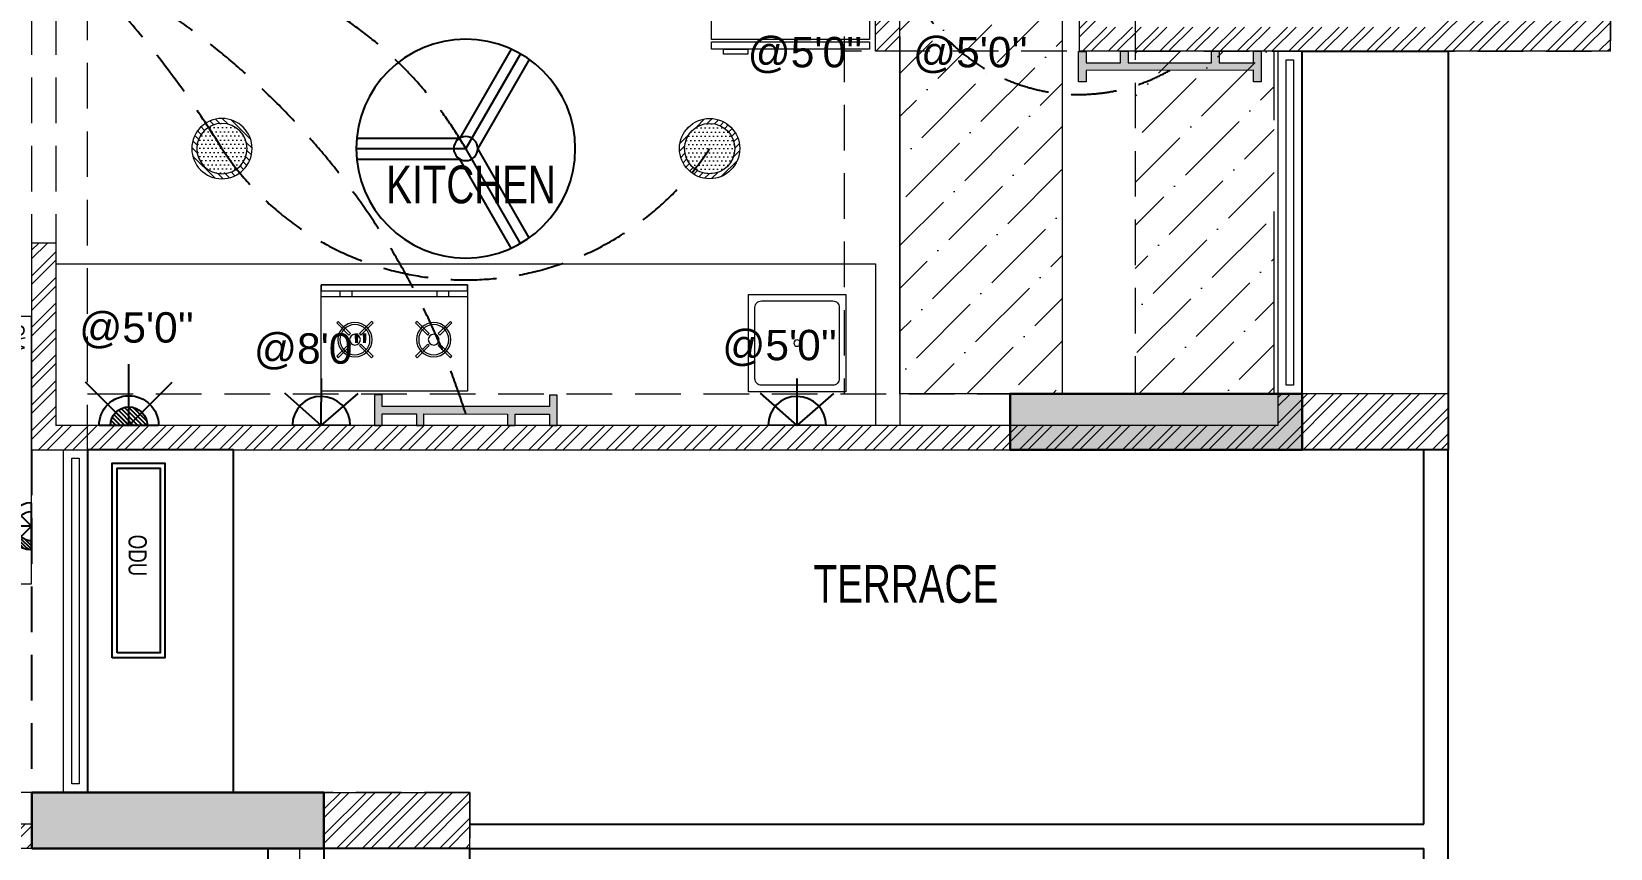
# Model space of a CAD drawing. Header units: inches. Extents: x 822859 to 1009930, y 496782 to 576896.
# Drawn here: x 841148 to 847636, y 525141 to 528500 of the extents above; entities that cross this region are included whole.
import ezdxf
from ezdxf.enums import TextEntityAlignment as Align

# ---------------------------------------------------------------- set-up
doc = ezdxf.new("R2010")
doc.units = ezdxf.units.IN
doc.header["$LTSCALE"] = 750
doc.header["$MEASUREMENT"] = 0
doc.linetypes.add('HIDDEN', pattern=[0.375, 0.25, -0.125])
doc.linetypes.add('HIDDEN2', pattern=[0.1875, 0.125, -0.0625])
for name, color, linetype, lineweight in [('1 x 15 W green led dl', 84, 'Continuous', 5), ('COLUMN', 5, 'Continuous', 13), ('DOOR-MSA', 8, 'Continuous', 13), ('DOTTED LINE-MSA', 8, 'HIDDEN2', 13), ('ELE-03-MSA', 145, 'Continuous', 18), ('ELE-04-MSA', 139, 'Continuous', 15), ('FURNITURE-MSA', 251, 'Continuous', 5), ('HVAC-HW UNIT', 1, 'Continuous', 13), ('PE-02 1x40w wall tube light point', 76, 'Continuous', 5), ('S_B4_115X575', 210, 'HIDDEN', 20), ('S_B4_230x125', 3, 'HIDDEN', 20), ('S_B4_230x575', 10, 'HIDDEN', 20), ('S_B4_300x575', 30, 'HIDDEN', 20), ('S_B4_SUNK', 250, 'Continuous', 20), ('S_C_ABOVE HP TO TOP', 5, 'Continuous', 30), ('TEXT DETAIL-MSA', 8, 'Continuous', 13), ('TEXT ROOM NAME-MSA', 8, 'Continuous', 13), ('WALL HATCH-MSA', 251, 'Continuous', 9), ('WALL-MSA', 11, 'Continuous', 18), ('WINDOW-MSA', 8, 'Continuous', 13)]:
    doc.layers.add(name, color=color, linetype=linetype, lineweight=lineweight)
for name, color, linetype in [('CS SHEET', 7, 'Continuous'), ('E-49 5A plug point', 150, 'Continuous'), ('E-50 15A plug point', 1, 'Continuous'), ('E-51 15 A AC PLUG POINT', 6, 'Continuous'), ('E-electrical text', 202, 'Continuous'), ('ELE-02-MSA', 8, 'Continuous'), ('ELE.fan', 30, 'Continuous'), ('PE-E-Electrical Control', 150, 'HIDDEN'), ('PROJ.', 7, 'Continuous'), ('R.C.C HATCH-MSA', 250, 'Continuous')]:
    doc.layers.add(name, color=color, linetype=linetype)
doc.styles.add('125pt1.6', font='simplex.shx', dxfattribs={"width": 0.6, "height": 200})
doc.styles.add('Arial Narrow', font='swisscl.ttf', dxfattribs={"height": 150})
doc.styles.add('MtXpl_Swis721_LtCn_B', font='swisscl.ttf')
doc.styles.add('NARROW', font='ARIALN.TTF', dxfattribs={"height": 2.25})
doc.styles.get("Standard").update_dxf_attribs({"font": 'arial.ttf'})
doc.dimstyles.new('DIM_50', dxfattribs={"dimtxt": 200, "dimasz": 100, "dimexe": 25, "dimexo": 5, "dimgap": 25, "dimtad": 1, "dimdec": 0, "dimzin": 0, "dimdsep": 46, "dimtxsty": '125pt1.6', "dimblk": 'ARCHTICK', "dimcen": 0.09, "dimclrd": 8, "dimclre": 8, "dimclrt": 7, "dimaunit": 1, "dimadec": 4, "dimazin": 0, "dimtfac": 1, "dimtdec": 0, "dimtmove": 2, "dimatfit": 1, "dimfxl": 150, "dimfxlon": 1, "dimtolj": 1, "dimtzin": 0, "dimarcsym": 1})
pattern_1 = [(45, (-830625.795, -554021.86), (-53.0330086, 53.0330086), []), (45, (-830590.44, -554021.86), (-53.0330086, 53.0330086), [])]
pattern_2 = [(45, (-142690.51, 158401.09), (66.29126, 243.067956), [312.5, -62.5, 0, -62.5])]

# ---------------------------------------------------------------- blocks, each defined once
blk = doc.blocks.new('BLOCK-G & H TYPICAL COLOUMN')
at = {"layer": 'R.C.C HATCH-MSA'}
h = blk.add_hatch(color=256, dxfattribs=at)
h.dxf.hatch_style = 1
h.paths.add_polyline_path([(172697.62, -104207.75), (172688.57, -104207.75), (172688.57, -104255), (172697.62, -104255)])
h.paths.add_polyline_path([(172327.12, -104207.75), (172336.18, -104207.75), (172336.18, -104255), (172327.12, -104255)])
h.paths.add_polyline_path([(172819.88, -104207.75), (172819.88, -104216.81), (172867.12, -104216.81), (172867.12, -104207.75)])
h.paths.add_polyline_path([(172204.87, -104207.75), (172204.87, -104216.81), (172157.62, -104216.81), (172157.62, -104207.75)])
h.paths.add_polyline_path([(172561.18, -104240.06), (172552.12, -104240.06), (172552.12, -104287.31), (172561.18, -104287.31)])
h.paths.add_polyline_path([(172463.57, -104240.06), (172472.62, -104240.06), (172472.62, -104287.31), (172463.57, -104287.31)])
h.paths.add_polyline_path([(172177.87, -104422.2), (172177.87, -104431.25), (172130.62, -104431.25), (172130.62, -104422.2)])
h.paths.add_polyline_path([(172894.12, -104422.2), (172894.12, -104431.25), (172846.88, -104431.25), (172846.88, -104422.2)])
h.paths.add_polyline_path([(172336.12, -104486.75), (172336.12, -104495.81), (172288.87, -104495.81), (172288.87, -104486.75)])
h.paths.add_polyline_path([(172202.62, -104543.75), (172202.62, -104552.81), (172155.37, -104552.81), (172155.37, -104543.75)])
h.paths.add_polyline_path([(172822.13, -104543.75), (172822.13, -104552.81), (172869.37, -104552.81), (172869.37, -104543.75)])
h.paths.add_polyline_path([(172516.9, -104495.81), (172507.85, -104495.81), (172507.85, -104448.56), (172516.9, -104448.56)])
h.paths.add_polyline_path([(172697.62, -104104.25), (172688.57, -104104.25), (172688.57, -104057.01), (172697.62, -104057.01)])
h.paths.add_polyline_path([(172327.12, -104104.25), (172336.18, -104104.25), (172336.18, -104057.01), (172327.12, -104057.01)])
h.paths.add_polyline_path([(172819.88, -104104.25), (172819.88, -104095.2), (172867.12, -104095.2), (172867.12, -104104.25)])
h.paths.add_polyline_path([(172204.87, -104104.25), (172204.87, -104095.2), (172157.62, -104095.2), (172157.62, -104104.25)])
h.paths.add_polyline_path([(172561.18, -104071.94), (172552.12, -104071.94), (172552.12, -104024.7), (172561.18, -104024.7)])
h.paths.add_polyline_path([(172463.57, -104071.94), (172472.62, -104071.94), (172472.62, -104024.7), (172463.57, -104024.7)])
h.paths.add_polyline_path([(172177.87, -103889.81), (172177.87, -103880.75), (172130.62, -103880.75), (172130.62, -103889.81)])
h.paths.add_polyline_path([(172894.12, -103889.81), (172894.12, -103880.75), (172846.88, -103880.75), (172846.88, -103889.81)])
h.paths.add_polyline_path([(172336.12, -103825.25), (172336.12, -103816.2), (172288.87, -103816.2), (172288.87, -103825.25)])
h.paths.add_polyline_path([(172202.62, -103768.25), (172202.62, -103759.2), (172155.37, -103759.2), (172155.37, -103768.25)])
h.paths.add_polyline_path([(172822.13, -103768.25), (172822.13, -103759.2), (172869.37, -103759.2), (172869.37, -103768.25)])
h.paths.add_polyline_path([(172516.9, -103816.2), (172507.85, -103816.2), (172507.85, -103863.44), (172516.9, -103863.44)])
h.paths.add_polyline_path([(172548.37, -103699.31), (172548.37, -103690.25), (172595.62, -103690.25), (172595.62, -103699.31)])
h.paths.add_polyline_path([(172476.37, -103699.31), (172476.37, -103690.25), (172429.13, -103690.25), (172429.13, -103699.31)])
h.paths.add_polyline_path([(172726.82, -103612.31), (172726.82, -103603.25), (172774.06, -103603.25), (172774.06, -103612.31)])
h.paths.add_polyline_path([(172297.93, -103612.31), (172297.93, -103603.25), (172250.69, -103603.25), (172250.69, -103612.31)])
h.paths.add_polyline_path([(172920.37, -103523.81), (172920.37, -103514.75), (172857.56, -103514.75), (172857.56, -103523.81)])
h.paths.add_polyline_path([(172104.37, -103523.81), (172104.37, -103514.75), (172167.19, -103514.75), (172167.19, -103523.81)])
h.paths.add_polyline_path([(172476.37, -103492.94), (172467.32, -103492.94), (172467.32, -103445.7), (172476.37, -103445.7)])
h.paths.add_polyline_path([(172548.37, -103492.94), (172557.43, -103492.94), (172557.43, -103445.7), (172548.37, -103445.7)])
h.paths.add_polyline_path([(172663.43, -103454.75), (172759.5, -103454.75), (172759.5, -103349.7), (172663.43, -103349.7), (172663.43, -103358.75), (172750.44, -103358.75), (172750.44, -103445.7), (172663.43, -103445.7)])
h.paths.add_polyline_path([(172361.32, -103454.75), (172265.25, -103454.75), (172265.25, -103349.7), (172361.32, -103349.7), (172361.32, -103358.75), (172274.31, -103358.75), (172274.31, -103445.7), (172361.32, -103445.7)])
h.paths.add_polyline_path([(172428.37, -103358.75), (172419.32, -103358.75), (172419.32, -103311.51), (172428.37, -103311.51)])
h.paths.add_polyline_path([(172428.37, -103132.74), (172419.32, -103132.74), (172419.32, -103179.99), (172428.37, -103179.99)])
h.paths.add_polyline_path([(172151.62, -103286.75), (172151.62, -103277.7), (172104.37, -103277.7), (172104.37, -103286.75)])
h.paths.add_polyline_path([(172245.43, -103162.74), (172245.43, -103153.68), (172198.19, -103153.68), (172198.19, -103162.74)])
h.paths.add_polyline_path([(172428.37, -103021.25), (172419.32, -103021.25), (172419.32, -103068.5), (172428.37, -103068.5)])
h.paths.add_polyline_path([(172245.43, -102997.25), (172236.37, -102997.25), (172236.37, -103044.5), (172245.43, -103044.5)])
h.paths.add_polyline_path([(172104.37, -102997.25), (172104.37, -103006.31), (172151.62, -103006.31), (172151.62, -102997.25)])
h.paths.add_polyline_path([(172596.37, -103358.75), (172605.43, -103358.75), (172605.43, -103311.51), (172596.37, -103311.51)])
h.paths.add_polyline_path([(172596.37, -103132.74), (172605.43, -103132.74), (172605.43, -103179.99), (172596.37, -103179.99)])
h.paths.add_polyline_path([(172873.13, -103286.75), (172873.13, -103277.7), (172920.37, -103277.7), (172920.37, -103286.75)])
h.paths.add_polyline_path([(172779.32, -103162.74), (172779.32, -103153.68), (172826.56, -103153.68), (172826.56, -103162.74)])
h.paths.add_polyline_path([(172596.37, -103021.25), (172605.43, -103021.25), (172605.43, -103068.5), (172596.37, -103068.5)])
h.paths.add_polyline_path([(172779.32, -102997.25), (172788.37, -102997.25), (172788.37, -103044.5), (172779.32, -103044.5)])
h.paths.add_polyline_path([(172920.37, -102997.25), (172920.37, -103006.31), (172873.13, -103006.31), (172873.13, -102997.25)])
h.paths.add_polyline_path([(172548.37, -104612.7), (172548.37, -104621.75), (172595.62, -104621.75), (172595.62, -104612.7)])
h.paths.add_polyline_path([(172476.37, -104612.7), (172476.37, -104621.75), (172429.13, -104621.75), (172429.13, -104612.7)])
h.paths.add_polyline_path([(172297.93, -104699.7), (172297.93, -104708.75), (172250.69, -104708.75), (172250.69, -104699.7)])
h.paths.add_polyline_path([(172104.37, -104788.2), (172104.37, -104797.25), (172167.19, -104797.25), (172167.19, -104788.2)])
h.paths.add_polyline_path([(172726.82, -104699.7), (172726.82, -104708.75), (172774.06, -104708.75), (172774.06, -104699.7)])
h.paths.add_polyline_path([(172920.37, -104788.2), (172920.37, -104797.25), (172857.56, -104797.25), (172857.56, -104788.2)])
h.paths.add_polyline_path([(172476.37, -104819.06), (172467.32, -104819.06), (172467.32, -104866.31), (172476.37, -104866.31)])
h.paths.add_polyline_path([(172548.37, -104819.06), (172557.43, -104819.06), (172557.43, -104866.31), (172548.37, -104866.31)])
h.paths.add_polyline_path([(172663.43, -104857.25), (172759.5, -104857.25), (172759.5, -104962.31), (172663.43, -104962.31), (172663.43, -104953.25), (172750.44, -104953.25), (172750.44, -104866.31), (172663.43, -104866.31)])
h.paths.add_polyline_path([(172361.32, -104857.25), (172265.25, -104857.25), (172265.25, -104962.31), (172361.32, -104962.31), (172361.32, -104953.25), (172274.31, -104953.25), (172274.31, -104866.31), (172361.32, -104866.31)])
h.paths.add_polyline_path([(172428.37, -104953.25), (172419.32, -104953.25), (172419.32, -105000.5), (172428.37, -105000.5)])
h.paths.add_polyline_path([(172428.37, -105178.31), (172419.32, -105178.31), (172419.32, -105131.06), (172428.37, -105131.06)])
h.paths.add_polyline_path([(172151.62, -105025.25), (172151.62, -105034.31), (172104.37, -105034.31), (172104.37, -105025.25)])
h.paths.add_polyline_path([(172245.43, -105072.5), (172236.37, -105072.5), (172236.37, -105025.25), (172245.43, -105025.25)])
h.paths.add_polyline_path([(172428.37, -105290.75), (172419.32, -105290.75), (172419.32, -105243.51), (172428.37, -105243.51)])
h.paths.add_polyline_path([(172245.43, -105314.75), (172236.37, -105314.75), (172236.37, -105267.51), (172245.43, -105267.51)])
h.paths.add_polyline_path([(172104.37, -105277.35), (172113.43, -105277.35), (172113.43, -105314.75), (172104.37, -105314.75)])
h.paths.add_polyline_path([(172596.37, -104953.25), (172605.43, -104953.25), (172605.43, -105000.5), (172596.37, -105000.5)])
h.paths.add_polyline_path([(172596.37, -105178.31), (172605.43, -105178.31), (172605.43, -105131.06), (172596.37, -105131.06)])
h.paths.add_polyline_path([(172873.13, -105025.25), (172873.13, -105034.31), (172920.37, -105034.31), (172920.37, -105025.25)])
h.paths.add_polyline_path([(172788.37, -105025.25), (172779.32, -105025.25), (172779.32, -105072.5), (172788.37, -105072.5)])
h.paths.add_polyline_path([(172596.37, -105290.75), (172605.43, -105290.75), (172605.43, -105243.51), (172596.37, -105243.51)])
h.paths.add_polyline_path([(172779.32, -105314.75), (172788.37, -105314.75), (172788.37, -105267.51), (172779.32, -105267.51)])
h.paths.add_polyline_path([(172911.32, -105314.75), (172920.37, -105314.75), (172920.37, -105277.35), (172911.32, -105277.35)])
h.paths.add_polyline_path([(172688.63, -104486.75), (172688.63, -104495.81), (172735.87, -104495.81), (172735.87, -104486.75)])
h.paths.add_polyline_path([(172688.63, -103825.25), (172688.63, -103816.2), (172735.87, -103816.2), (172735.87, -103825.25)])
at = {"layer": 'COLUMN'}
for points in [[(172894.12, -104422.2), (172894.12, -104431.25), (172846.88, -104431.25), (172846.88, -104422.2)], [(172688.63, -104486.75), (172688.63, -104495.81), (172735.87, -104495.81), (172735.87, -104486.75)]]:
    blk.add_lwpolyline(points, close=True, dxfattribs=at)
blk = doc.blocks.new('A$Cbea8c011')
at = {"layer": 'ELE-02-MSA', "elevation": 0}
for points in [[(400, -108.3), (-400, -108.3), (-400, 108.3), (400, 108.3)], [(380, -88.3), (-380, -88.3), (-380, 88.3), (380, 88.3)]]:
    blk.add_lwpolyline(points, close=True, dxfattribs=at)
at = {"layer": 'TEXT DETAIL-MSA', "style": 'Arial Narrow'}
blk.add_text('ODU', height=75, dxfattribs=at).set_placement((-106.4, -41.5, 0))
blk = doc.blocks.new('G$CA9DB4A96')
at = {"layer": 'FURNITURE-MSA'}
for points in [[(550, 0), (550, 650), (0, 650), (0, 0)], [(560, 0), (590, 0), (590, 650), (560, 650)], [(590, 500), (610, 500), (610, 600), (590, 600)]]:
    blk.add_lwpolyline(points, close=True, dxfattribs=at)
blk = doc.blocks.new('STUV')
at = {"layer": 'FURNITURE-MSA'}
for p, q in [((168.7, 0, 0), (168.7, -600, 0)), ((-81.5, -69.6), (-75.3, -63.3)), ((-75.3, -63.3), (-25.2, -113.4)), ((11.8, -113.4), (61.9, -63.3)), ((61.9, -63.3), (68.2, -69.6)), ((-31.4, -119.7), (-81.5, -69.6)), ((-25.2, -113.4), (-31.4, -119.7)), ((18.1, -119.7), (11.8, -113.4)), ((68.2, -69.6), (18.1, -119.7)), ((168.7, -75.9, 0), (193.7, -75.9, 0)), ((193.7, -125.7, 0), (168.7, -125.7, 0)), ((-81.5, -206.8), (-31.4, -156.7)), ((-25.2, -162.9), (-75.3, -213)), ((-31.4, -156.7), (-25.2, -162.9)), ((11.8, -162.9), (18.1, -156.7)), ((61.9, -213), (11.8, -162.9)), ((18.1, -156.7), (68.2, -206.8)), ((-75.3, -213), (-81.5, -206.8)), ((68.2, -206.8), (61.9, -213)), ((-81.5, -393.2), (-75.3, -387)), ((-75.3, -387), (-25.2, -437.1)), ((11.8, -437.1), (61.9, -387)), ((61.9, -387), (68.2, -393.2)), ((-31.4, -443.3), (-81.5, -393.2)), ((-25.2, -437.1), (-31.4, -443.3)), ((18.1, -443.3), (11.8, -437.1)), ((68.2, -393.2), (18.1, -443.3)), ((-81.5, -530.4), (-31.4, -480.3)), ((-25.2, -486.6), (-75.3, -536.7)), ((-31.4, -480.3), (-25.2, -486.6)), ((11.8, -486.6), (18.1, -480.3)), ((61.9, -536.7), (11.8, -486.6)), ((18.1, -480.3), (68.2, -530.4)), ((193.7, -474.3, 0), (168.7, -474.3, 0)), ((-75.3, -536.7), (-81.5, -530.4)), ((68.2, -530.4), (61.9, -536.7)), ((193.7, -524.1, 0), (168.7, -524.1, 0))]:
    blk.add_line(p, q, dxfattribs=at)
for points in [[(-218.6, -600), (218.6, -600), (218.6, 0), (-218.6, 0)], [(218.6, -600), (193.7, -600), (193.7, 0), (218.6, 0)]]:
    blk.add_lwpolyline(points, close=True, dxfattribs=at)
for centre, radius in [((-6.7, -138.2), 70.6), ((-6.7, -138.2), 61.8), ((-6.7, -138.2), 22.1), ((-6.7, -461.8), 70.6), ((-6.7, -461.8), 61.8), ((-6.7, -461.8), 22.1)]:
    blk.add_circle(centre, radius, dxfattribs=at)
blk = doc.blocks.new('G$C1887B0AA')
at = {"layer": 'FURNITURE-MSA'}
blk.add_lwpolyline([(0, 0), (300, 0), (300, 300), (0, 300)], close=True, dxfattribs=at)
blk.add_lwpolyline([(40, 20), (260, 20, 0.414214), (280, 40), (280, 260, 0.414214), (260, 280), (40, 280, 0.414214), (20, 260), (20, 40, 0.414214)], format="xyb", close=True, dxfattribs=at)
blk.add_circle((150, 150), 10, dxfattribs=at)
blk = doc.blocks.new('A$Caebde61c')
at = {"layer": 'FURNITURE-MSA'}
blk.add_line((14938.6, -35659.6), (18307.1, -35659.6), dxfattribs=at)
blk.add_lwpolyline([(18307.1, -35659.6), (18307.1, -36323.6)], dxfattribs=at)
at = {"layer": 'FURNITURE-MSA', "xscale": -1}
for name, p, rotation in [('G$CA9DB4A96', (18282.1, -34186.7), 89.99999999999993), ('STUV', (16629.2, -35964.3, 0), 270)]:
    blk.add_blockref(name, p, dxfattribs=dict(at, rotation=rotation))
at = {"layer": 'FURNITURE-MSA', "xscale": -1.333333333333333, "yscale": 1.333333333333333, "zscale": 1.333333333333333}
blk.add_blockref('G$C1887B0AA', (18184.1, -36185), dxfattribs=at)
blk = doc.blocks.new('DRHASHGSDG')
at = {"layer": 'WALL HATCH-MSA'}
h = blk.add_hatch(dxfattribs=at)
h.set_pattern_fill('ANSI32', color=256, scale=200)
h.set_pattern_definition(pattern_1)
h.paths.add_polyline_path([(10522.2, -25429.6), (10522.2, -24879.6), (14927.5, -24879.6), (14927.5, -25503.2), (16310.1, -25503.2), (16310.1, -24591), (16410.1, -24591), (16410.1, -25373.2), (17010.1, -25373.2), (17010.1, -25603.2), (14827.5, -25603.2), (14827.5, -24979.6), (14090.7, -24979.6), (14090.7, -25603.2), (13990.7, -25603.2), (13990.7, -24979.6), (10622.2, -24979.6), (10622.2, -25429.6)])
h = blk.add_hatch(dxfattribs=at)
h.set_pattern_fill('ANSI32', color=256, scale=200)
h.set_pattern_definition(pattern_1)
h.paths.add_polyline_path([(10522.2, -27241.5), (10522.2, -26391.5), (10622.2, -26391.5), (10622.2, -27141.5), (15643.3, -27141.5), (15643.3, -27011.5), (16343.3, -27011.5), (16343.3, -27241.5)])
h = blk.add_hatch(dxfattribs=at)
h.set_pattern_fill('ANSI32', color=256, scale=200)
h.set_pattern_definition(pattern_1)
h.paths.add_polyline_path([(11723.8, -28651.2), (11723.8, -28881.2), (12323.8, -28881.2), (12323.8, -28651.2), (11723.8, -28651.2)])
h = blk.add_hatch(dxfattribs=at)
h.set_pattern_fill('ANSI32', color=256, scale=200)
h.set_pattern_definition(pattern_1)
h.paths.add_polyline_path([(6961.3, -38291.9), (6961.3, -34841.9), (7966.2, -34841.9), (7966.2, -34091.9), (6961.3, -34091.9), (6961.3, -33991.9), (7966.2, -33991.9), (7966.2, -33480.2), (6961.3, -33480.2), (6961.3, -31850.2), (7875.7, -31850.2), (7875.7, -28881.2), (7211.9, -28881.2), (7211.9, -28781.2), (10523.8, -28781.2), (10523.8, -28881.2), (7975.7, -28881.2), (7975.7, -31980.2), (10593.8, -31980.2), (10593.8, -32080.2), (7061.3, -32080.2), (7061.3, -33380.2), (8066.2, -33380.2), (8066.2, -34841.9), (9209.2, -34841.9), (9209.2, -33480.2), (8716.2, -33480.2), (8716.2, -33380.2), (9209.2, -33380.2), (9209.2, -32830.2), (9309.2, -32830.2), (9309.2, -34941.9), (7061.3, -34941.9), (7061.3, -38191.9), (7191.3, -38191.9), (7191.3, -38291.9)])
at = {"layer": 'DOOR-MSA', "linetype": 'HIDDEN'}
for p, q in [((10522.2, -25429.6), (10522.2, -26391.5)), ((10622.2, -25429.6), (10622.2, -26391.5))]:
    blk.add_line(p, q, dxfattribs=at)
at = {"layer": 'DOTTED LINE-MSA'}
for p, q in [((11352.2, -28651.2), (11352.2, -27241.5)), ((12323.8, -28881.2), (12323.8, -30099))]:
    blk.add_line(p, q, dxfattribs=at)
at = {"layer": 'ELE-02-MSA', "linetype": 'HIDDEN'}
for p, q in [((10522.2, -27241.5), (10522.2, -28781.2)), ((11493.8, -30099), (11493.8, -28881.2))]:
    blk.add_line(p, q, dxfattribs=at)
at = {"layer": 'ELE-02-MSA'}
for p, q in [((16243.3, -28781.2), (16243.3, -27241.5)), ((16343.3, -31927.8), (16343.3, -27241.5)), ((12323.8, -28781.2), (16243.3, -28781.2)), ((12323.8, -28881.2), (16243.3, -28881.2)), ((16243.3, -31927.8), (16243.3, -28881.2))]:
    blk.add_line(p, q, dxfattribs=at)
at = {"layer": 'ELE-03-MSA'}
blk.add_line((14090.7, -25603.2), (14090.7, -27141.5), dxfattribs=at)
at = {"layer": 'ELE-04-MSA'}
blk.add_line((16343.3, -27011.5), (16343.3, -25603.2), dxfattribs=at)
at = {"layer": 'WALL-MSA'}
for p, q in [((13990.7, -25603.2), (13990.7, -24979.6)), ((14090.7, -25603.2), (14090.7, -24979.6)), ((14827.5, -24979.6), (14827.5, -25603.2)), ((17010.1, -25603.2), (17010.1, -25373.2)), ((14090.7, -25603.2), (13990.7, -25603.2)), ((17010.1, -25603.2), (14827.5, -25603.2)), ((10622.2, -26391.5), (10522.2, -26391.5)), ((10522.2, -26391.5), (10522.2, -27241.5)), ((10622.2, -26391.5), (10622.2, -27141.5)), ((16343.3, -27241.5), (16343.3, -27011.5)), ((10522.2, -27241.5), (16343.3, -27241.5)), ((11723.8, -28881.2), (11723.8, -28651.2)), ((11723.8, -28651.2), (12323.8, -28651.2)), ((12323.8, -28881.2), (12323.8, -28651.2)), ((10523.8, -28781.2), (7211.9, -28781.2)), ((10523.8, -28781.2), (10523.8, -28881.2)), ((10523.8, -28881.2), (7975.7, -28881.2)), ((11723.8, -28881.2), (12323.8, -28881.2))]:
    blk.add_line(p, q, dxfattribs=at)
blk.add_lwpolyline([(16343.3, -27011.5), (15643.3, -27011.5), (15643.3, -27141.5), (10622.2, -27141.5)], dxfattribs=at)
at = {"layer": 'WINDOW-MSA'}
for p, q in [((15643.3, -25603.2), (15643.3, -27011.5)), ((15743.3, -25603.2), (15643.3, -25603.2)), ((15743.3, -25603.2), (15743.3, -27011.5)), ((10652.2, -27241.5), (10652.2, -28651.2)), ((10752.2, -27241.5), (10752.2, -28651.2)), ((11623.8, -28881.2), (11623.8, -30099)), ((11723.8, -28881.2), (11723.8, -30099))]:
    blk.add_line(p, q, dxfattribs=at)
for points in [[(15678.3, -26976.5), (15678.3, -25638.2), (15708.3, -25638.2), (15708.3, -26976.5)], [(10687.2, -28616.2), (10687.2, -27276.5), (10717.2, -27276.5), (10717.2, -28616.2)]]:
    blk.add_lwpolyline(points, close=True, dxfattribs=at)
at = {"rotation": 270}
blk.add_blockref('A$Cbea8c011', (10962.2, -27697.4, 0), dxfattribs=at)
at = {"layer": 'COLUMN', "xscale": 25.4, "yscale": 25.4, "zscale": 25.4}
blk.add_blockref('BLOCK-G & H TYPICAL COLOUMN', (-4375767.4, 2625312.3), dxfattribs=at)
at = {"layer": 'FURNITURE-MSA'}
blk.add_blockref('A$Caebde61c', (-4316.3, 9182.1), dxfattribs=at)
at = {"layer": 'TEXT ROOM NAME-MSA', "lineweight": 0, "style": 'MtXpl_Swis721_LtCn_B'}
for s, p in [('KITCHEN', (11979.5, -26228.2, 0)), ('TERRACE', (13735.4, -27870.7, 0))]:
    blk.add_text(s, height=155, dxfattribs=at).set_placement(p)
blk = doc.blocks.new('C-230x1200')
at = {"layer": 'S_C_ABOVE HP TO TOP'}
h = blk.add_hatch(color=250, dxfattribs=at)
h.dxf.hatch_style = 1
h.paths.add_polyline_path([(-230, 1200), (-230, 0), (0, 0), (0, 1200)])
at = {"layer": 'S_C_ABOVE HP TO TOP', "color": 8}
blk.add_lwpolyline([(0, 1200), (-230, 1200), (-230, 0), (0, 0)], close=True, dxfattribs=at)
blk = doc.blocks.new('zw$A6E')
at = {"layer": 'S_B4_SUNK'}
h = blk.add_hatch(dxfattribs=at)
h.set_pattern_fill('ANSI36', color=252, scale=1000)
h.set_pattern_definition(pattern_2)
h.paths.add_polyline_path([(1996.9, -24979.6), (1996.9, -27011.5), (2663.7, -27011.5), (2663.7, -24979.6)])
h = blk.add_hatch(dxfattribs=at)
h.set_pattern_fill('ANSI36', color=252, scale=1000)
h.set_pattern_definition(pattern_2)
h.paths.add_polyline_path([(2963.7, -25603.2), (3534.5, -25603.2), (3534.5, -27011.5), (2963.7, -27011.5)])
at = {"layer": 'PROJ.', "color": 150}
for points in [[(3649.5, -25603.2), (4249.5, -25603.2), (4249.5, -27241.5), (3649.5, -27241.5)], [(-741.6, -27241.5), (-1341.6, -27241.5), (-1341.6, -28651.2), (-741.6, -28651.2)], [(230, -28881.2), (-370, -28881.2), (-370, -30099), (230, -30099)]]:
    blk.add_lwpolyline(points, close=True, dxfattribs=at)
at = {"layer": 'S_B4_115X575', "ltscale": 4}
for p, q in [((3534.5, -27011.5), (3534.5, -25603.2)), ((3649.5, -27011.5), (3649.5, -25603.2))]:
    blk.add_line(p, q, dxfattribs=at)
at = {"layer": 'S_B4_230x125', "color": 118}
blk.add_line((2963.7, -25603.2), (1766.9, -25603.2), dxfattribs=at)
at = {"layer": 'S_B4_230x575', "color": 8}
for p, q in [((-1341.6, -28651.2), (-1341.6, -22764.6)), ((1766.9, -24979.6), (1766.9, -27011.5)), ((1996.9, -24979.6), (1996.9, -27011.5)), ((4916.3, -25373.2), (4916.3, -25603.2)), ((2963.7, -25603.2), (4916.3, -25603.2)), ((-1341.6, -27011.5), (2449.5, -27011.5)), ((-1341.6, -27241.5), (2449.5, -27241.5)), ((-1570, -28651.2), (-5931.9, -28651.2)), ((230, -28651.2), (-370, -28651.2)), ((230, -28881.2), (230, -28651.2)), ((230, -28651.2), (230, -28881.2)), ((-1570, -28881.2), (-5931.9, -28881.2)), ((-600, -34060), (-600, -28881.2)), ((-370, -34060), (-370, -28881.2)), ((230, -28881.2), (-370, -28881.2))]:
    blk.add_line(p, q, dxfattribs=at)
at = {"layer": 'S_B4_300x575', "color": 8}
for p, q in [((2663.7, -21794.6), (2663.7, -27011.5)), ((2963.7, -21794.6), (2963.7, -27011.5))]:
    blk.add_line(p, q, dxfattribs=at)
at = {"layer": 'S_B4_SUNK', "color": 252}
blk.add_lwpolyline([(1996.9, -24979.6), (2663.7, -24979.6), (2663.7, -27011.5), (1996.9, -27011.5)], close=True, dxfattribs=at)
at = {"layer": 'S_C_ABOVE HP TO TOP', "xscale": -1, "rotation": 89.99999999999999}
for p in [(3649.5, -27241.5), (-370, -28881.2)]:
    blk.add_blockref('C-230x1200', p, dxfattribs=at)
blk = doc.blocks.new('_ArchTick')
at = {"color": 0, "linetype": 'ByBlock', "const_width": 0.15}
blk.add_lwpolyline([(-0.5, -0.5), (0.5, 0.5)], dxfattribs=at)
blk = doc.blocks.new('A$C73F74EB9')
h = blk.add_hatch(color=8)
h.dxf.hatch_style = 1
h.paths.add_polyline_path([(2.75, 0.75), (2.75, 0), (3.25, 0), (3.25, 0.75), (5.5, 0.75), (5.5, 0), (6, 0), (6, 2), (5.5, 2), (5.5, 1.25), (-5.5, 1.25), (-5.5, 2), (-6, 2), (-6, 0), (-5.5, 0), (-5.5, 0.75), (-3.25, 0.75), (-3.25, 0), (-2.75, 0), (-2.75, 0.75)])
blk.add_lwpolyline([(5.5, 1.25), (-5.5, 1.25), (-5.5, 2), (-6, 2), (-6, 0), (-5.5, 0), (-5.5, 0.75), (-3.25, 0.75), (-3.25, 0), (-2.75, 0), (-2.75, 0.75), (2.75, 0.75), (2.75, 0), (3.25, 0), (3.25, 0.75), (5.5, 0.75), (5.5, 0), (6, 0), (6, 2), (5.5, 2), (5.5, 1.25)])
blk = doc.blocks.new('PP-01')
h = blk.add_hatch()
h.set_pattern_fill('ANSI31', color=256, scale=1.635026, style=0)
h.set_pattern_definition([(45, (-4840.0876, -743.28332), (-0.14451727, 0.14451727), [])])
edge = h.paths.add_edge_path()
edge.add_ellipse((0, 0), major_axis=(0.861, 0.861), ratio=1, start_angle=90, end_angle=135)
edge.add_line((-1.22, 0), (0, 0))
edge.add_line((0, 0), (-0.86, 0.86))
edge = h.paths.add_edge_path()
edge.add_line((0, 0), (0, 1.22))
edge.add_ellipse((0, 0), major_axis=(0.861, 0.861), ratio=1, start_angle=45, end_angle=90)
edge.add_line((-0.86, 0.86), (0, 0))
edge = h.paths.add_edge_path()
edge.add_line((0, 0), (0.86, 0.86))
edge.add_ellipse((0, 0), major_axis=(0.861, 0.861), ratio=1, start_angle=0, end_angle=45)
edge.add_line((0, 1.22), (0, 0))
edge = h.paths.add_edge_path()
edge.add_ellipse((0, 0), major_axis=(0.861, 0.861), ratio=1, start_angle=-45, end_angle=0)
edge.add_line((0.86, 0.86), (0, 0))
edge.add_line((0, 0), (1.22, 0))
for p, q in [((0, 0), (0, 4.04)), ((0, 0), (-2.86, 2.86)), ((0, 0), (2.86, 2.86)), ((-1.96, 0), (1.96, 0))]:
    blk.add_line(p, q)
for radius in [1.96, 1.22]:
    blk.add_arc((0, 0), radius, 0, 180)
blk = doc.blocks.new('P-01')
for p, q in [((-0.5, 0), (-2.91, 2.12)), ((-0.5, 0), (-0.5, 3.09)), ((-0.5, 0), (1.91, 2.12)), ((1.41, 0), (-2.41, 0))]:
    blk.add_line(p, q)
blk.add_arc((-0.5, 0), 1.91, 0.0293, 179.9707)
blk = doc.blocks.new('A$C39A77DF2')
at = {"layer": 'E-49 5A plug point', "xscale": -62.36633987703786, "yscale": 62.36633987703786, "zscale": 79.20525164419156, "rotation": 270}
blk.add_blockref('P-01', (0, 31.2), dxfattribs=at)
blk = doc.blocks.new('42 FAN NEW')
at = {"layer": 'ELE.fan', "color": 5}
for p, q in [((8.72, 19.1), (-1.15, 2)), ((10.5, 18.19), (0, 0)), ((12.18, 17.1), (2.31, 0)), ((-21, 0), (0, 0)), ((-20.9, 2), (-1.15, 2)), ((10.5, -18.19), (0, 0)), ((12.18, -17.1), (2.31, 0)), ((-20.9, -2), (-1.15, -2)), ((8.72, -19.1), (-1.15, -2))]:
    blk.add_line(p, q, dxfattribs=at)
at = {"layer": 'ELE.fan'}
for radius in [21, 2.31]:
    blk.add_circle((0, 0), radius, dxfattribs=at)
blk = doc.blocks.new('DLL')
at = {"linetype": 'HIDDEN'}
h = blk.add_hatch(dxfattribs=at)
h.set_pattern_fill('ANSI31', color=256, scale=0.255)
h.set_pattern_definition([(45, (0, 0), (-0.57249, 0.57249), [])])
h.paths.add_polyline_path([(4.64, 0, -1), (-4.64, 0, -1)])
h.paths.add_polyline_path([(-3.87, 0, 1), (3.87, 0, 1)], flags=16)
h = blk.add_hatch(dxfattribs=at)
h.set_pattern_fill('DOTS', color=8, scale=0.4)
h.set_pattern_definition([(0, (0, 0), (0.3175, 0.635), [0, -0.635])])
h.paths.add_polyline_path([(-3.87, 0, 1), (3.87, 0, 1)])
for radius in [4.64, 3.87]:
    blk.add_circle((0, 0), radius)
blk = doc.blocks.new('A$C48C83B35')
at = {"layer": 'E-51 15 A AC PLUG POINT'}
h = blk.add_hatch(dxfattribs=at)
h.set_pattern_fill('ANSI31', color=256, scale=3.615362, style=0)
h.set_pattern_definition([(135, (0, -12.33788), (-0.28322, -0.28322), [])])
edge = h.paths.add_edge_path()
edge.add_ellipse((0, -12.34), major_axis=(1.69, -1.69), ratio=1, start_angle=270, end_angle=315)
edge.add_line((0, -14.73), (0, -16.18))
edge.add_ellipse((0, -12.34), major_axis=(2.72, -2.72), ratio=1, start_angle=270, end_angle=315, ccw=False)
edge.add_line((-2.72, -15.06), (-1.69, -14.03))
edge = h.paths.add_edge_path()
edge.add_ellipse((0, -12.34), major_axis=(1.69, -1.69), ratio=1, start_angle=180, end_angle=225)
edge.add_line((-2.39, -12.34), (-3.85, -12.34))
edge.add_ellipse((0, -12.34), major_axis=(2.72, -2.72), ratio=1, start_angle=180, end_angle=225, ccw=False)
edge.add_line((-2.72, -9.62), (-1.69, -10.65))
for p, q in [((0, -12.34), (-5.6, -6.74)), ((0, -16.3), (0, -8.61)), ((0, -12.34), (-7.92, -12.34)), ((0, -12.34), (-5.6, -17.94))]:
    blk.add_line(p, q, dxfattribs=at)
at = {"layer": 'E-51 15 A AC PLUG POINT', "color": 180, "linetype": 'ByBlock', "lineweight": 5}
for points in [[(-8.93, 20.57), (-7.76, 21.73)], [(-8.93, 20.57), (-8.93, -20.57)], [(-7.76, -21.73), (0, -21.73), (0, 21.73), (-7.76, 21.73)], [(-7.71, -20.57), (-7.71, 20.57)], [(-6.93, -20.57), (-6.93, 20.57)], [(-6.15, -20.57), (-6.15, 20.57)], [(-8.93, -20.57), (-7.76, -21.73)]]:
    blk.add_lwpolyline(points, dxfattribs=at)
at = {"layer": 'E-51 15 A AC PLUG POINT', "extrusion": (0, 0, -1)}
for major_axis in [(-2.72, 2.72), (-1.69, 1.69)]:
    blk.add_ellipse((0, -12.34), major_axis=major_axis, ratio=1, start_param=3.926991, end_param=7.068583, dxfattribs=at)
at = {"layer": 'E-51 15 A AC PLUG POINT', "color": 1, "style": 'NARROW', "text_generation_flag": 4}
blk.add_text(' A/C', height=2.445, rotation=90, dxfattribs=at).set_placement((-3.57, 17.69), align=Align.CENTER)
at = {"layer": 'E-51 15 A AC PLUG POINT', "color": 180, "linetype": 'ByBlock', "lineweight": 5, "path_type": 1}
for points, override in [([(-15.9, 17.26), (-12.7, 14.21), (-9.83, 14.04)], {"dimasz": 2, "dimclrd": 153}), ([(-16.54, 0), (-9.83, 0)], {"dimscale": 1, "dimasz": 2, "dimclrd": 153}), ([(-15.9, -17.26), (-12.7, -14.21), (-9.83, -14.04)], {"dimasz": 2, "dimclrd": 153})]:
    blk.add_leader(points, dimstyle='DIM_50', override=override, dxfattribs=at)
blk = doc.blocks.new('A$C596C225D')
at = {"color": 0, "linetype": 'Continuous', "xscale": 25.30797101452029, "yscale": 25.30797101452029, "zscale": 25.30797101452029}
blk.add_blockref('A$C48C83B35', (0, 0), dxfattribs=at)

msp = doc.modelspace()

# ---------------------------------------------------------------- linework, layer by layer
at = {"layer": 'PE-E-Electrical Control'}
for centre, radius, start, end in [((841517.2, 527196.4, 0), 1636.7, 30.16069, 97.97609), ((839938.1, 525984, 0), 3139.2, 17.48464, 64.49035), ((838434, 525872, 0), 4102.6, 31.55032, 45.88066), ((845450.9, 528997.1), 755.9, 203.67053, 299.70192), ((842932.3, 528678.5, 0), 1199.8, 213.36138, 326.63862)]:
    msp.add_arc(centre, radius, start, end, dxfattribs=at)

# ---------------------------------------------------------------- block references
at = {"layer": '1 x 15 W green led dl', "yscale": 26.68998742498368, "zscale": 26.68998742498368}
for p, xscale, rotation in [((841930.2, 528018.7, 0), -26.68998742498368, 4.683325159166464e-05), ((843934.4, 528018.7, 0), 26.68998742498368, 359.9999531667485)]:
    msp.add_blockref('DLL', p, dxfattribs=dict(at, xscale=xscale, rotation=rotation))
at = {"layer": 'CS SHEET', "color": 2}
for name, p in [('DRHASHGSDG', (830625.8, 554021.9)), ('zw$A6E', (842719.6, 554021.9))]:
    msp.add_blockref(name, p, dxfattribs=at)
at = {"layer": 'E-49 5A plug point', "linetype": 'Continuous', "xscale": -1, "rotation": 269.7496096510446}
for p in [(842338.7, 526880.4), (844293.5, 526880.4)]:
    msp.add_blockref('A$C39A77DF2', p, dxfattribs=at)
at = {"layer": 'E-50 15A plug point', "color": 1, "extrusion": (-7.31174e-44, -2.57282e-44, -1), "xscale": 62.36633988374691, "yscale": 62.36633988374691, "zscale": -79.20525165271206, "rotation": 359.9999999471754}
msp.add_blockref('PP-01', (-841547.8, 526880.4), dxfattribs=at)
at = {"layer": 'ELE.fan', "xscale": -21.42857370428184, "yscale": 21.42857370428184, "zscale": 21.42857370428184, "rotation": 180}
msp.add_blockref('42 FAN NEW', (842932.3, 528018.7, 0), dxfattribs=at)
at = {"layer": 'HVAC-HW UNIT', "linetype": 'Continuous'}
msp.add_blockref('A$C596C225D', (841148, 526778.2), dxfattribs=at)
at = {"layer": 'PE-02 1x40w wall tube light point', "extrusion": (-7.31174e-44, 2.57282e-44, -1), "xscale": 62.50000000004849, "yscale": 62.50000000004849, "zscale": -62.50000000004849, "rotation": 179.9904808720867}
msp.add_blockref('A$C73F74EB9', (-845825.4, 528418.7), dxfattribs=at)
at = {"layer": 'PE-02 1x40w wall tube light point', "extrusion": (-7.31174e-44, -2.57282e-44, -1), "xscale": -62.50000000004849, "yscale": 62.50000000004849, "zscale": -62.50000000004849, "rotation": 0.009519127913187682}
msp.add_blockref('A$C73F74EB9', (-842932.3, 526880.4), dxfattribs=at)

# ---------------------------------------------------------------- texts
at = {"layer": 'E-electrical text'}
for s, rotation, p in [("@5'0''", 0.00952, (844090.4, 528352.9, 0)), ("@5'0''", 359.99048, (844769.9, 528353, 0)), ("@5'0''", 359.99048, (841343.7, 527220.9, 0)), ("@5'0''", 359.99048, (843986.1, 527148.4, 0)), ("@8'0''", 359.99048, (842061.7, 527134.2, 0))]:
    msp.add_text(s, height=125, rotation=rotation, dxfattribs=at).set_placement(p)

doc.saveas('drawing.dxf')
